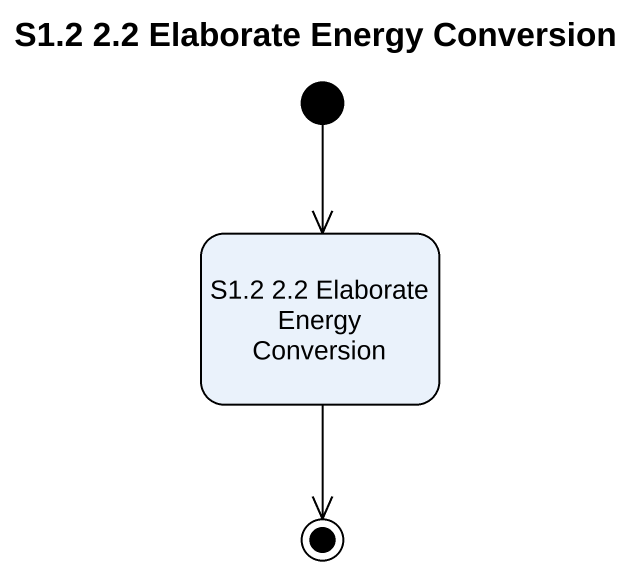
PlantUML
@startuml
title S1.2 2.2 Elaborate Energy Conversion
hide empty description
state "S1.2 2.2 Elaborate Energy Conversion" as S1_2_2_2_Elaborate_Energy
[*] --> S1_2_2_2_Elaborate_Energy
S1_2_2_2_Elaborate_Energy --> [*]
@enduml
